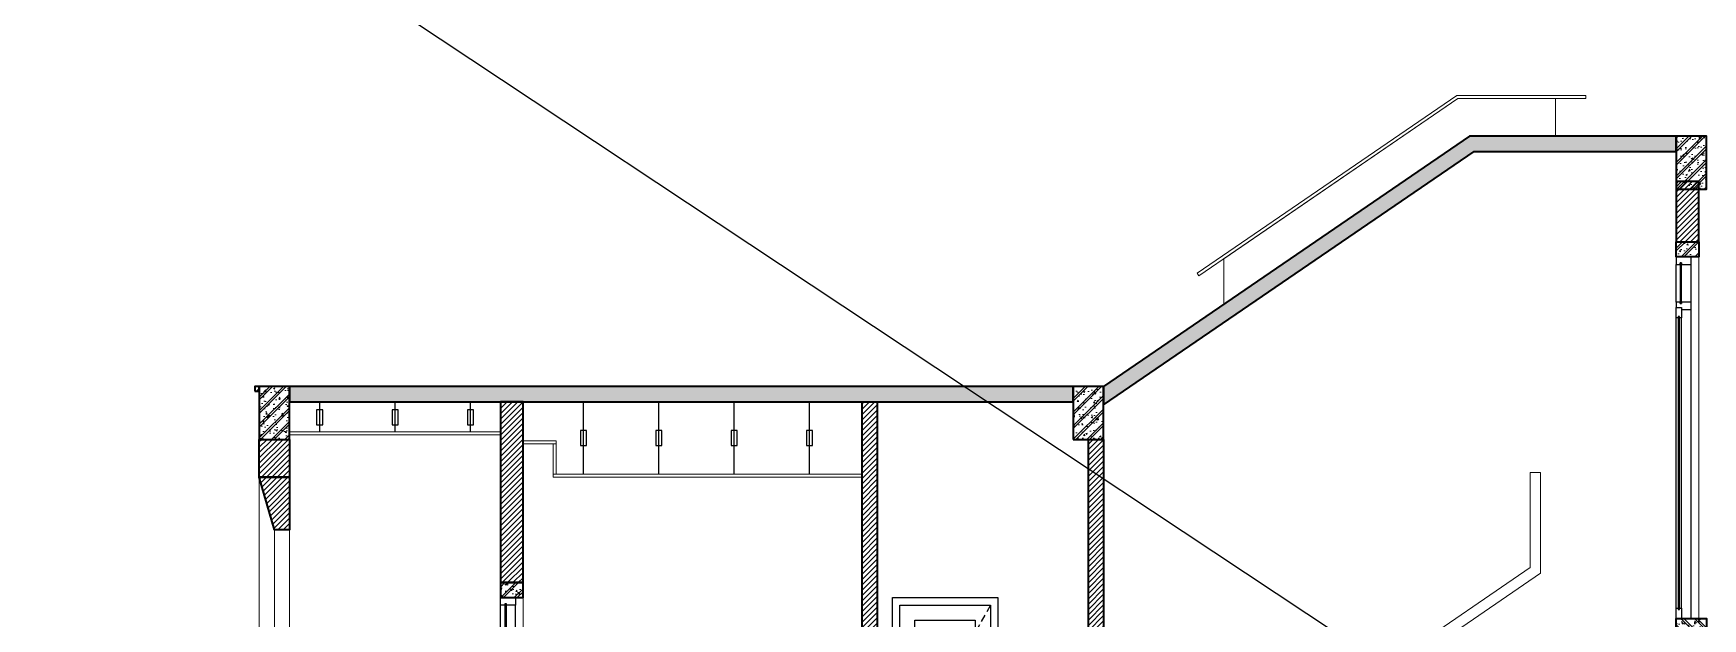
# Model space of a CAD drawing. Header units: inches. Extents: x 236662 to 497023, y -248575 to 81795.
# Drawn here: x 433076 to 444149, y -198339 to -194456 of the extents above; entities that cross this region are included whole.
import ezdxf

# ---------------------------------------------------------------- set-up
doc = ezdxf.new("R2010")
doc.units = ezdxf.units.IN
doc.header["$LTSCALE"] = 10
doc.header["$MEASUREMENT"] = 0
doc.linetypes.add('HIDDEN', pattern=[0.375, 0.25, -0.125])
for name, color, linetype, lineweight in [('02. HP_BE TONG', 1, 'Continuous', 35), ('03. HP_TUONG', 2, 'Continuous', 35), ('06. HP_THAY 1', 134, 'Continuous', 15), ('06. HP_THAY 2', 147, 'Continuous', 13), ('09_HP_HATCH', 8, 'Continuous', 5)]:
    doc.layers.add(name, color=color, linetype=linetype, lineweight=lineweight)
doc.layers.add('04. HP_CUA', color=153, linetype='Continuous')
doc.layers.add('07. HP_KY HIEU', color=43, linetype='Continuous')
pattern_1 = [(45, (449574.258, -211899.537), (-17.67767, 17.67767), [])]

# ---------------------------------------------------------------- blocks, each defined once
blk = doc.blocks.new('ÁDASDASDWD')
at = {"layer": '09_HP_HATCH'}
h = blk.add_hatch(dxfattribs=at)
h.set_pattern_fill('CHAU-01', color=256, scale=15, pattern_type=2)
h.set_pattern_definition([(50, (-55376.965, -37444.2), (107.58903, -9.41282), [11.25, -123.75]), (355, (-55376.97, -37444.2), (-20.8127, 112.82882), [9, -99]), (100.4514, (-55368, -37444.99), (86.7764, 103.41593), [9.56103, -105.17132]), (46.1842, (-55376.97, -37414.2), (160.08616, -24.82785), [16.875, -185.625]), (96.6356, (-55363.62, -37416.27), (140.1994, 146.11768), [14.34154, -157.75695]), (351.1842, (-55376.97, -37414.2), (140.1993, 146.1178), [13.5, -148.5]), (21, (-55361.965, -37421.7), (89.53606, -60.39283), [11.25, -123.75]), (326, (-55361.97, -37421.7), (36.4973, 108.7725), [9, -99]), (71.4514, (-55354.5, -37426.73), (126.0334, 48.37957), [9.56103, -105.17132]), (37.5, (-55376.965, -37444.2), (1.823978, 49.934078), [0, -97.8, 0, -100.5, 0, -99.375]), (7.5, (-55376.965, -37444.2), (39.46043, 59.161757), [0, -57.3, 0, -95.55, 0, -37.875]), (327.5, (-55410.415, -37444.2), (80.073365, -3.38323), [0, -37.5, 0, -117, 0, -155.25]), (317.5, (-55425.415, -37444.2), (87.477925, 15.01575), [0, -48.75, 0, -77.7, 0, -110.25]), (45, (-55376.965, -37444.2), (-45.07806, 45.07806), []), (45, (-55376.965, -37425.827), (-45.07806, 45.07806), [])])
h.paths.add_polyline_path([(-100, -350), (100, -350), (100, 0), (-100, 0)])
at = {"layer": '02. HP_BE TONG'}
blk.add_lwpolyline([(-100, -350), (100, -350), (100, 0), (-100, 0)], close=True, dxfattribs=at)
blk = doc.blocks.new('*U162')
for p, q in [((0, 2100), (0, 2350)), ((100, 2100), (100, 2350)), ((0, 0), (0, 2050)), ((65, 70), (65, 1995)), ((100, 70), (100, 1995))]:
    blk.add_line(p, q)
for points in [[(100, 2400), (100, 2350), (73, 2350), (73, 2360), (65, 2360), (65, 2350), (0, 2350), (0, 2400)], [(65, 2100), (65, 2090), (73, 2090), (73, 2100), (100, 2100), (100, 2065), (65, 2065), (65, 2050), (0, 2050), (0, 2100)], [(65, 2065), (65, 1995), (78.5, 1995), (78.5, 2005), (86.5, 2005), (86.5, 1995), (100, 1995), (100, 2065)], [(78.5, 60), (78.5, 70), (65, 70), (65, 0), (100, 0), (100, 70), (86.5, 70), (86.5, 60)]]:
    blk.add_lwpolyline(points, close=True)
at = {"color": 8}
for points in [[(73, 2090), (65, 2090), (65, 2360), (73, 2360)], [(86.5, 60), (78.5, 60), (78.5, 2005), (86.5, 2005)]]:
    blk.add_lwpolyline(points, close=True, dxfattribs=at)
blk = doc.blocks.new('*U308')
for p, q in [((0, 50), (0, 2150)), ((100, 50), (100, 2150))]:
    blk.add_line(p, q)
for points in [[(0, 2150), (60, 2150), (60, 2160), (70, 2160), (70, 2150), (100, 2150), (100, 2200), (0, 2200)], [(0, 0), (100, 0), (100, 50), (70, 50), (70, 40), (60, 40), (60, 50), (0, 50)]]:
    blk.add_lwpolyline(points, close=True)
at = {"color": 8}
blk.add_lwpolyline([(70, 40), (60, 40), (60, 2160), (70, 2160)], close=True, dxfattribs=at)
blk = doc.blocks.new('*U310')
at = {"ltscale": 20}
h = blk.add_hatch(dxfattribs=at)
h.set_pattern_fill('_USER', color=8, scale=34, angle=32.992, style=0, pattern_type=0)
h.set_pattern_definition([(180, (55, 2000), (2e-12, -34), [])])
h.paths.add_polyline_path([(55, 2000), (45, 2000), (45, 1900), (55, 1900)])
h = blk.add_hatch(dxfattribs=at)
h.set_pattern_fill('_USER', color=8, scale=34, angle=32.992, style=0, pattern_type=0)
h.set_pattern_definition([(180, (55, 1025), (4e-12, 34), [])])
h.paths.add_polyline_path([(55, 1025), (45, 1025), (45, 1125), (55, 1125)])
h = blk.add_hatch(dxfattribs=at)
h.set_pattern_fill('_USER', color=8, scale=34, angle=32.992, style=0, pattern_type=0)
h.set_pattern_definition([(180, (55, 150), (4e-12, 34), [])])
h.paths.add_polyline_path([(55, 150), (45, 150), (45, 250), (55, 250)])
for points in [[(50, 0), (0, 0), (0, 2200), (700, 2200), (700, 0), (650, 0)], [(50, 2000), (50, 2150), (650, 2150), (650, 0), (50, 0), (50, 150)], [(50, 1125), (50, 1900)], [(50, 250), (50, 1025)]]:
    blk.add_lwpolyline(points)
at = {"color": 8, "linetype": 'HIDDEN', "ltscale": 20}
blk.add_lwpolyline([(650, 2150), (50, 1075), (650, 0)], dxfattribs=at)
for points in [[(55, 2000), (45, 2000), (45, 1900), (55, 1900)], [(550, 100), (150, 100), (150, 2050), (550, 2050)], [(55, 1025), (45, 1025), (45, 1125), (55, 1125)], [(55, 150), (45, 150), (45, 250), (55, 250)]]:
    blk.add_lwpolyline(points, close=True)
for radius in [30, 7]:
    blk.add_circle((600, 900), radius)

msp = doc.modelspace()

# ---------------------------------------------------------------- hatches: boundary and pattern name
at = {"layer": '09_HP_HATCH'}
h = msp.add_hatch(dxfattribs=at)
h.set_pattern_fill('CHAU-01', color=256, scale=15, pattern_type=2)
h.set_pattern_definition([(50, (222138.77, -115902.85), (107.589027, -9.41282), [11.25, -123.75]), (355, (222138.77, -115902.85), (-20.8127, 112.82882), [9, -99]), (100.4514, (222147.73, -115903.64), (86.776407, 103.41593), [9.56103, -105.171317]), (46.1842, (222138.77, -115872.85), (160.08616, -24.82785), [16.875, -185.625]), (96.6356, (222152.1, -115874.92), (140.19941, 146.11768), [14.34154, -157.75695]), (351.1842, (222138.77, -115872.85), (140.19929, 146.11779), [13.5, -148.5]), (21, (222153.77, -115880.35), (89.536058, -60.392834), [11.25, -123.75]), (326, (222153.77, -115880.35), (36.4973, 108.772507), [9, -99]), (71.4514, (222161.23, -115885.38), (126.033394, 48.379575), [9.56103, -105.171317]), (37.5, (222138.766, -115902.85), (1.823978, 49.934078), [0, -97.8, 0, -100.5, 0, -99.375]), (7.5, (222138.766, -115902.85), (39.460431, 59.161757), [0, -57.3, 0, -95.55, 0, -37.875]), (327.5, (222105.316, -115902.85), (80.0733654, -3.383231), [0, -37.5, 0, -117, 0, -155.25]), (317.5, (222090.316, -115902.85), (87.477925, 15.015747), [0, -48.75, 0, -77.7, 0, -110.25]), (45, (222138.766, -115902.85), (-45.078057, 45.078057), []), (45, (222138.766, -115884.476), (-45.078057, 45.078057), [])])
h.paths.add_polyline_path([(440174.3, -196920.7), (442633.5, -195238.5), (443974.3, -195238.5), (443974.3, -195138.5), (442602.6, -195138.5), (440174.3, -196799.5)])
h = msp.add_hatch(dxfattribs=at)
h.set_pattern_fill('ANSI31', color=8, scale=200)
h.set_pattern_definition(pattern_1)
h.paths.add_polyline_path([(444124.3, -195438.5), (443974.3, -195438.5), (443974.3, -195838.5), (444124.3, -195838.5)])
h = msp.add_hatch(dxfattribs=at)
h.set_pattern_fill('CHAU-01', color=256, scale=15, pattern_type=2)
h.set_pattern_definition([(50, (336168.54, -279002.41), (107.58903, -9.41282), [11.25, -123.75]), (355, (336168.54, -279002.41), (-20.8127, 112.82882), [9, -99]), (100.4514, (336177.5, -279003.19), (86.77641, 103.41593), [9.56103, -105.17132]), (46.1842, (336168.54, -278972.41), (160.08616, -24.82785), [16.875, -185.625]), (96.6356, (336181.88, -278974.48), (140.1994, 146.11768), [14.34154, -157.75695]), (351.1842, (336168.54, -278972.41), (140.1993, 146.1178), [13.5, -148.5]), (21, (336183.54, -278979.91), (89.53606, -60.392834), [11.25, -123.75]), (326, (336183.54, -278979.91), (36.4973, 108.77251), [9, -99]), (71.4514, (336191, -278984.94), (126.033394, 48.379575), [9.56103, -105.17132]), (37.5, (336168.537, -279002.41), (1.823978, 49.934078), [0, -97.8, 0, -100.5, 0, -99.375]), (7.5, (336168.537, -279002.41), (39.46043, 59.161757), [0, -57.3, 0, -95.55, 0, -37.875]), (327.5, (336135.087, -279002.41), (80.073365, -3.383231), [0, -37.5, 0, -117, 0, -155.25]), (317.5, (336120.09, -279002.41), (87.477925, 15.015747), [0, -48.75, 0, -77.7, 0, -110.25]), (45, (336168.54, -279002.41), (-45.078057, 45.078057), []), (45, (336168.54, -278984.035), (-45.078057, 45.078057), [])])
h.paths.add_polyline_path([(444124.3, -195838.5), (444124.3, -195938.5), (443974.3, -195938.5), (443974.3, -195838.5)])
h = msp.add_hatch(dxfattribs=at)
h.set_pattern_fill('ANSI31', color=8, scale=200)
h.set_pattern_definition(pattern_1)
h.paths.add_polyline_path([(434574.3, -196799.5), (434544.3, -196799.5), (434544.3, -196829.5), (434574.3, -196829.5)])
h.paths.add_polyline_path([(434774.3, -197149.5), (434574.3, -197149.5), (434574.3, -197399.5), (434774.3, -197399.5)])
h.paths.add_polyline_path([(434774.3, -197399.5), (434574.3, -197399.5), (434674.3, -197749.5), (434774.3, -197749.5)])
h = msp.add_hatch(dxfattribs=at)
h.set_pattern_fill('CHAU-01', color=256, scale=15, pattern_type=2)
h.set_pattern_definition([(50, (297587.775, -275740.59), (107.589027, -9.41282), [11.25, -123.75]), (355, (297587.78, -275740.59), (-20.8127, 112.82882), [9, -99]), (100.4514, (297596.74, -275741.37), (86.77641, 103.41593), [9.56103, -105.17132]), (46.1842, (297587.78, -275710.59), (160.08616, -24.82785), [16.875, -185.625]), (96.6356, (297601.12, -275712.66), (140.1994, 146.11768), [14.34154, -157.75695]), (351.1842, (297587.78, -275710.59), (140.1993, 146.11779), [13.5, -148.5]), (21, (297602.775, -275718.09), (89.53606, -60.392834), [11.25, -123.75]), (326, (297602.78, -275718.09), (36.4973, 108.77251), [9, -99]), (71.4514, (297610.24, -275723.12), (126.033394, 48.379575), [9.56103, -105.17132]), (37.5, (297587.775, -275740.586), (1.823978, 49.934078), [0, -97.8, 0, -100.5, 0, -99.375]), (7.5, (297587.775, -275740.586), (39.46043, 59.161757), [0, -57.3, 0, -95.55, 0, -37.875]), (327.5, (297554.325, -275740.586), (80.073365, -3.383231), [0, -37.5, 0, -117, 0, -155.25]), (317.5, (297539.325, -275740.586), (87.477925, 15.015747), [0, -48.75, 0, -77.7, 0, -110.25]), (45, (297587.775, -275740.586), (-45.078057, 45.078057), []), (45, (297587.775, -275722.21), (-45.078057, 45.078057), [])])
h.paths.add_polyline_path([(434774.3, -196799.5), (434774.3, -196899.5), (439974.3, -196899.5), (439974.3, -196799.5)])
h = msp.add_hatch(dxfattribs=at)
h.set_pattern_fill('ANSI31', color=8, scale=200)
h.set_pattern_definition(pattern_1)
h.paths.add_polyline_path([(436324.3, -196899.5), (436174.3, -196899.5), (436174.3, -198099.5), (436324.3, -198099.5)])
h = msp.add_hatch(dxfattribs=at)
h.set_pattern_fill('ANSI31', color=8, scale=200)
h.set_pattern_definition(pattern_1)
h.paths.add_polyline_path([(438674.3, -196899.5), (438574.3, -196899.5), (438574.3, -200399.5), (438674.3, -200399.5)])
h.paths.add_polyline_path([(440174.3, -197149.5), (440074.3, -197149.5), (440074.3, -200399.5), (440174.3, -200399.5)])
h = msp.add_hatch(dxfattribs=at)
h.set_pattern_fill('CHAU-01', color=256, scale=15, pattern_type=2)
h.set_pattern_definition([(50, (329239.27, -281263.41), (107.58903, -9.41282), [11.25, -123.75]), (355, (329239.27, -281263.41), (-20.8127, 112.82882), [9, -99]), (100.4514, (329248.23, -281264.19), (86.77641, 103.41593), [9.56103, -105.17132]), (46.1842, (329239.27, -281233.41), (160.08616, -24.82785), [16.875, -185.625]), (96.6356, (329252.6, -281235.48), (140.1994, 146.11768), [14.34154, -157.75695]), (351.1842, (329239.27, -281233.41), (140.1993, 146.1178), [13.5, -148.5]), (21, (329254.27, -281240.91), (89.53606, -60.392834), [11.25, -123.75]), (326, (329254.27, -281240.91), (36.4973, 108.77251), [9, -99]), (71.4514, (329261.73, -281245.94), (126.033394, 48.379575), [9.56103, -105.17132]), (37.5, (329239.267, -281263.41), (1.823978, 49.934078), [0, -97.8, 0, -100.5, 0, -99.375]), (7.5, (329239.267, -281263.41), (39.46043, 59.161757), [0, -57.3, 0, -95.55, 0, -37.875]), (327.5, (329205.817, -281263.41), (80.073365, -3.383231), [0, -37.5, 0, -117, 0, -155.25]), (317.5, (329190.82, -281263.41), (87.477925, 15.015747), [0, -48.75, 0, -77.7, 0, -110.25]), (45, (329239.267, -281263.41), (-45.078057, 45.078057), []), (45, (329239.267, -281245.035), (-45.078057, 45.078057), [])])
h.paths.add_polyline_path([(436174.3, -198099.5), (436174.3, -198199.5), (436324.3, -198199.5), (436324.3, -198099.5)])

# ---------------------------------------------------------------- linework, layer by layer
msp.add_line((402912.4, -172693.2), (497022.9, -235116.6))
at = {"layer": '02. HP_BE TONG'}
for points in [[(440174.3, -196920.7), (442633.5, -195238.5), (443974.3, -195238.5), (443974.3, -195138.5), (442602.6, -195138.5), (440174.3, -196799.5)], [(444124.3, -195838.5), (444124.3, -195938.5), (443974.3, -195938.5), (443974.3, -195838.5)], [(434774.3, -196799.5), (434774.3, -196899.5), (439974.3, -196899.5), (439974.3, -196799.5)], [(436174.3, -198099.5), (436174.3, -198199.5), (436324.3, -198199.5), (436324.3, -198099.5)]]:
    msp.add_lwpolyline(points, close=True, dxfattribs=at)
at = {"layer": '03. HP_TUONG'}
for points in [[(443974.3, -195838.5), (444124.3, -195838.5), (444124.3, -195438.5), (443974.3, -195438.5)], [(434544.3, -196829.5), (434574.3, -196829.5), (434574.3, -196799.5), (434544.3, -196799.5)], [(436174.3, -198099.5), (436324.3, -198099.5), (436324.3, -196899.5), (436174.3, -196899.5)], [(438574.3, -196899.5), (438674.3, -196899.5), (438674.3, -200399.5), (438574.3, -200399.5)], [(434574.3, -197149.5), (434774.3, -197149.5), (434774.3, -197399.5), (434574.3, -197399.5)], [(440074.3, -197149.5), (440174.3, -197149.5), (440174.3, -200399.5), (440074.3, -200399.5)], [(434574.3, -197399.5), (434774.3, -197399.5), (434774.3, -197749.5), (434674.3, -197749.5)]]:
    msp.add_lwpolyline(points, close=True, dxfattribs=at)
at = {"layer": '06. HP_THAY 1'}
for p, q in [((440972.7, -195950.5), (442524.5, -194888.3)), ((442524.5, -194888.3), (443174.3, -194888.3)), ((443174.3, -194888.3), (443174.3, -195138.5)), ((440974, -196252.5), (440972.7, -195950.5)), ((444124.3, -195938.5), (444124.3, -198338.5)), ((434574.3, -197149.5), (434574.3, -200429.5)), ((443004.3, -198000.1), (443004.3, -197368.5)), ((443004.3, -197368.5), (443074.3, -197368.5)), ((434774.3, -197749.5), (434774.3, -200429.5)), ((441074.3, -199320.2), (443004.3, -198000.1)), ((443074.3, -198037), (441144.3, -199357.2))]:
    msp.add_line(p, q, dxfattribs=at)
msp.add_lwpolyline([(434574.3, -197399.5), (434574.3, -200429.5), (434674.3, -200429.5), (434674.3, -197749.5)], dxfattribs=at)
msp.add_lwpolyline([(436174.3, -198199.5), (436324.3, -198199.5), (436324.3, -200399.5), (436174.3, -200399.5)], close=True, dxfattribs=at)
at = {"layer": '06. HP_THAY 2'}
for p, q in [((434774.3, -197099.5), (436174.3, -197099.5)), ((443074.3, -198037), (443074.3, -197368.5))]:
    msp.add_line(p, q, dxfattribs=at)
for points in [[(443374, -194888.3), (442524.5, -194888.3), (440807.6, -196063.5), (440796.3, -196047), (442518.3, -194868.3), (443374, -194868.3)], [(434774.3, -197119.5), (436174.3, -197119.5), (436174.3, -197099.5), (434774.3, -197099.5)], [(436324.3, -197159.9), (436324.3, -197179.9), (436544.3, -197179.9), (436544.3, -197159.9)], [(436524.3, -197379.5), (436544.3, -197379.5), (436544.3, -197179.5), (436524.3, -197179.5)], [(436524.3, -197399.5), (438574.3, -197399.5), (438574.3, -197379.5), (436524.3, -197379.5)]]:
    msp.add_lwpolyline(points, close=True, dxfattribs=at)
at = {"layer": '07. HP_KY HIEU'}
for p, q in [((434975, -197099.5), (434975, -196899.5)), ((435475, -197099.5), (435475, -196899.5)), ((435975, -197099.5), (435975, -196899.5)), ((436724.3, -197379.5), (436724.3, -196899.3)), ((437224.3, -197379.5), (437224.3, -196899.3)), ((437724.3, -197379.5), (437724.3, -196899.3)), ((438224.3, -197379.5), (438224.3, -196899.3))]:
    msp.add_line(p, q, dxfattribs=at)
for points in [[(434955, -197052.9), (434995, -197052.9), (434995, -196952.9), (434955, -196952.9)], [(435455, -197052.9), (435495, -197052.9), (435495, -196952.9), (435455, -196952.9)], [(435955, -197052.9), (435995, -197052.9), (435995, -196952.9), (435955, -196952.9)], [(436704.3, -197189.4), (436744.3, -197189.4), (436744.3, -197089.4), (436704.3, -197089.4)], [(437204.3, -197189.4), (437244.3, -197189.4), (437244.3, -197089.4), (437204.3, -197089.4)], [(437704.3, -197189.4), (437744.3, -197189.4), (437744.3, -197089.4), (437704.3, -197089.4)], [(438204.3, -197189.4), (438244.3, -197189.4), (438244.3, -197089.4), (438204.3, -197089.4)]]:
    msp.add_lwpolyline(points, close=True, dxfattribs=at)

# ---------------------------------------------------------------- block references
at = {"layer": '04. HP_CUA', "xscale": -1}
for name, p in [('*U162', (444074.3, -198338.5)), ('*U308', (436274.3, -200399.5))]:
    msp.add_blockref(name, p, dxfattribs=at)
at = {"layer": '04. HP_CUA'}
msp.add_blockref('*U310', (438774.3, -200399.5), dxfattribs=at)
at = {"layer": '06. HP_THAY 1'}
for p in [(444074.3, -195138.5), (434674.3, -196799.5), (440074.3, -196799.5)]:
    msp.add_blockref('ÁDASDASDWD', p, dxfattribs=at)
at = {"layer": '06. HP_THAY 1', "xscale": -1}
msp.add_blockref('ÁDASDASDWD', (444074.3, -198338.5), dxfattribs=at)

doc.saveas('drawing.dxf')
